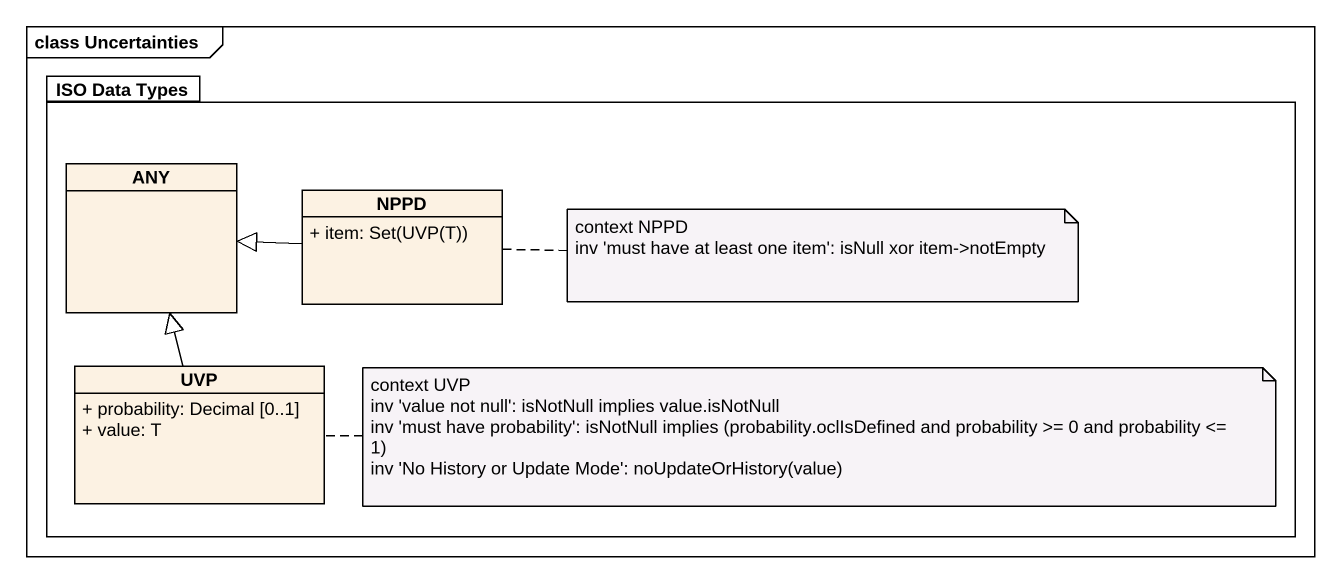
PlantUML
@startuml
mainframe class Uncertainties
hide circle
hide empty members
skinparam classAttributeIconSize 0
package "ISO Data Types" as ISO_Data_Types #FFFFFF {
  class ANY
  class NPPD {
    {field} + item: Set(UVP(T))
  }
  class UVP {
    + probability: Decimal [0..1]
    + value: T
  }
}
NPPD -left-|> ANY
UVP -up-|> ANY
note right of NPPD
  context NPPD
  inv 'must have at least one item': isNull xor item->notEmpty
end note
note right of UVP
  context UVP
  inv 'value not null': isNotNull implies value.isNotNull
  inv 'must have probability': isNotNull implies (probability.oclIsDefined and probability >= 0 and probability <= 1)
  inv 'No History or Update Mode': noUpdateOrHistory(value)
end note
@enduml
